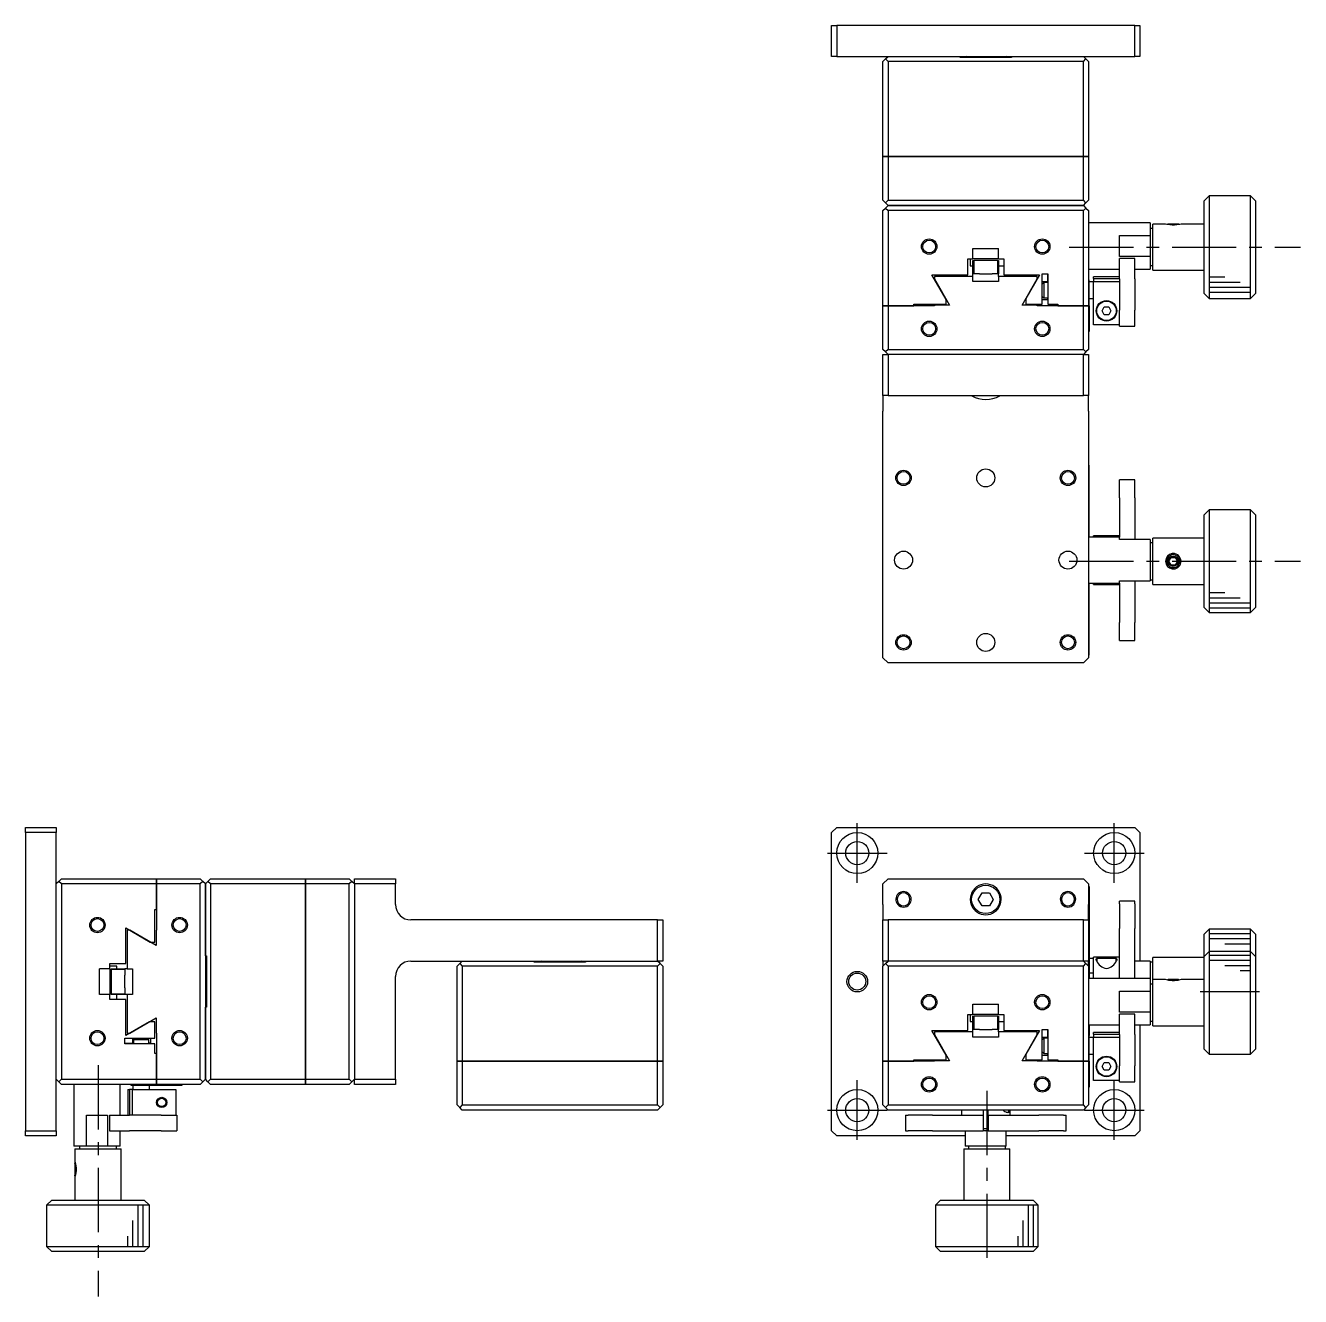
# Model space of a CAD drawing. Extents: x -207 to 392, y -13 to 423.
# Drawn here: x -137.6 to 110.5, y 175.6 to 422.8 of the extents above; entities that cross this region are included whole.
import ezdxf

# ---------------------------------------------------------------- set-up
doc = ezdxf.new("R2010")
doc.units = 0
doc.header["$LTSCALE"] = 10
doc.linetypes.add('CENTER', pattern=[2, 1.25, -0.25, 0.25, -0.25])
doc.layers.get('0').update_dxf_attribs({"linetype": 'CONTINUOUS'})
doc.layers.add('CENTER', color=1, linetype='CENTER')

msp = doc.modelspace()

# ---------------------------------------------------------------- linework, layer by layer
at = {"color": 7, "linetype": 'CONTINUOUS'}
for p, q in [((19.241054, 416.834756), (19.241054, 422.834756)), ((19.241054, 422.834756), (20.241054, 422.834756)), ((20.241054, 422.834756), (20.241054, 416.834756)), ((78.241054, 422.834756), (20.241054, 422.834756)), ((78.241054, 416.834756), (78.241054, 422.834756)), ((78.241054, 422.834756), (79.241054, 422.834756)), ((79.241054, 422.834756), (79.241054, 416.834756)), ((20.241054, 416.834756), (19.241054, 416.834756)), ((20.241054, 416.834756), (78.241054, 416.834756)), ((29.741054, 416.334756), (30.241054, 416.834756)), ((44.241054, 416.634756), (44.241054, 416.834756)), ((54.241054, 416.834756), (54.241054, 416.634756)), ((68.741054, 416.334756), (68.241054, 416.834756)), ((79.241054, 416.834756), (78.241054, 416.834756)), ((29.241054, 415.834756), (29.741054, 416.334756)), ((29.241054, 397.334756), (29.241054, 415.834756)), ((29.741054, 416.334756), (30.241054, 415.834756)), ((30.241054, 415.834756), (30.241054, 397.334756)), ((68.241054, 415.834756), (30.241054, 415.834756)), ((54.241054, 416.634756), (44.241054, 416.634756)), ((68.241054, 415.834756), (68.741054, 416.334756)), ((68.241054, 397.334756), (68.241054, 415.834756)), ((68.741054, 416.334756), (69.241054, 415.834756)), ((69.241054, 415.834756), (69.241054, 397.334756)), ((29.241054, 388.834756), (29.241054, 397.334756)), ((29.241054, 397.334756), (30.241054, 397.334756)), ((30.241054, 397.334756), (29.241054, 397.334756)), ((30.241054, 397.334756), (30.241054, 388.834756)), ((68.241054, 397.334756), (30.241054, 397.334756)), ((30.241054, 397.334756), (68.241054, 397.334756)), ((68.241054, 388.834756), (68.241054, 397.334756)), ((68.241054, 397.334756), (69.241054, 397.334756)), ((69.241054, 397.334756), (68.241054, 397.334756)), ((69.241054, 397.334756), (69.241054, 388.834756)), ((92.741054, 389.722624), (91.741054, 388.722624)), ((92.741054, 389.722624), (92.741054, 369.722624)), ((100.741054, 389.722624), (92.741054, 389.722624)), ((100.741054, 369.722624), (100.741054, 389.722624)), ((101.741054, 388.722624), (100.741054, 389.722624)), ((29.741054, 388.334756), (29.241054, 388.834756)), ((29.241054, 386.834756), (29.741054, 387.334756)), ((30.241054, 388.834756), (29.741054, 388.334756)), ((30.241054, 387.834756), (29.741054, 388.334756)), ((29.741054, 387.334756), (30.241054, 387.834756)), ((29.741054, 387.334756), (30.241054, 386.834756)), ((30.241054, 388.834756), (68.241054, 388.834756)), ((30.241054, 387.834756), (68.241054, 387.834756)), ((68.241054, 387.834756), (30.241054, 387.834756)), ((68.741054, 388.334756), (68.241054, 388.834756)), ((68.241054, 387.834756), (68.741054, 388.334756)), ((68.241054, 387.834756), (68.741054, 387.334756)), ((68.241054, 386.834756), (68.741054, 387.334756)), ((69.241054, 388.834756), (68.741054, 388.334756)), ((68.741054, 387.334756), (69.241054, 386.834756)), ((91.741054, 370.722624), (91.741054, 388.722624)), ((101.741054, 388.722624), (101.741054, 370.722624)), ((101.741054, 388.722624), (101.741054, 370.722624)), ((29.241054, 368.334756), (29.241054, 386.834756)), ((30.241054, 386.834756), (30.241054, 368.334756)), ((68.241054, 386.834756), (30.241054, 386.834756)), ((68.241054, 368.334756), (68.241054, 386.834756)), ((69.241054, 386.834756), (69.241054, 368.334756)), ((81.241054, 384.434756), (69.241054, 384.434756)), ((81.241054, 384.434756), (81.241054, 381.996309)), ((81.741054, 383.322624), (81.241054, 383.322624)), ((81.741054, 379.722624), (81.741054, 384.222624)), ((84.241161, 384.222624), (81.741054, 384.222624)), ((84.491054, 384.222624), (85.06806, 384.097601)), ((84.741054, 384.222624), (84.65538, 384.179787)), ((86.741054, 384.222624), (84.741054, 384.222624)), ((85.992546, 383.972624), (85.492375, 383.972624)), ((86.413993, 384.097592), (86.991054, 384.222624)), ((86.826735, 384.179784), (86.741054, 384.222624)), ((86.991054, 384.222624), (86.978131, 384.219051)), ((91.741054, 384.222624), (87.241049, 384.222624)), ((75.241054, 381.996309), (81.241054, 381.996309)), ((75.241054, 377.873203), (75.241054, 381.996309)), ((81.241054, 381.996309), (81.241054, 377.873203)), ((81.741054, 375.222624), (81.741054, 379.722624)), ((45.741054, 377.434756), (46.741054, 377.434756)), ((45.741054, 374.334756), (45.741054, 377.434756)), ((46.241054, 377.434756), (46.241054, 376.072624)), ((46.741054, 379.434756), (51.741054, 379.434756)), ((46.741054, 377.434756), (46.741054, 379.434756)), ((51.741054, 377.434756), (46.741054, 377.434756)), ((46.741054, 377.134756), (46.891054, 377.134756)), ((46.741054, 374.534756), (46.741054, 377.134756)), ((49.219771, 377.134756), (46.891054, 377.134756)), ((46.891054, 377.134756), (46.891054, 374.534756)), ((51.591054, 377.134756), (49.219771, 377.134756)), ((51.591054, 377.134756), (51.741054, 377.134756)), ((51.591054, 374.534756), (51.591054, 377.134756)), ((51.741054, 377.434756), (51.741054, 379.434756)), ((51.741054, 377.434756), (52.741054, 377.434756)), ((51.741054, 377.134756), (51.741054, 374.534756)), ((52.741054, 377.434756), (52.741054, 374.334756)), ((81.241054, 377.873203), (75.241054, 377.873203)), ((75.241054, 376.665156), (75.241054, 377.498756)), ((78.241054, 377.498756), (75.241054, 377.498756)), ((78.241054, 376.665156), (78.241054, 377.498756)), ((81.241054, 377.873203), (81.241054, 375.434756)), ((46.241054, 376.072624), (46.741054, 376.072624)), ((51.741054, 376.072624), (52.741054, 376.072624)), ((69.241054, 375.434756), (75.241054, 375.434756)), ((75.241054, 374.767388), (75.241054, 376.665156)), ((75.241054, 373.565103), (75.241054, 374.767388)), ((78.241054, 374.767388), (78.241054, 376.665156)), ((78.241054, 375.434756), (81.241054, 375.434756)), ((78.241054, 373.565103), (78.241054, 374.767388)), ((81.241054, 376.122624), (81.741054, 376.122624)), ((81.741054, 375.222624), (91.741054, 375.222624)), ((38.776953, 374.334756), (45.741054, 374.334756)), ((41.541054, 369.547192), (38.776953, 374.334756)), ((39.241054, 374.034756), (39.241054, 373.531128)), ((46.741054, 374.034756), (39.241054, 374.034756)), ((39.241054, 373.531128), (42.183446, 368.434756)), ((48.007158, 374.534756), (46.741054, 374.534756)), ((46.741054, 374.034756), (46.741054, 374.534756)), ((46.741054, 373.034756), (46.741054, 374.034756)), ((51.741054, 373.034756), (46.741054, 373.034756)), ((48.007158, 374.534756), (49.219771, 374.534756)), ((49.219771, 374.534756), (50.474951, 374.534756)), ((51.741054, 374.534756), (50.474951, 374.534756)), ((51.741054, 374.034756), (51.741054, 374.534756)), ((51.741054, 374.034756), (51.741054, 373.034756)), ((59.241054, 374.034756), (51.741054, 374.034756)), ((52.741054, 374.334756), (59.705156, 374.334756)), ((56.298662, 368.434756), (59.241054, 373.531128)), ((59.705156, 374.334756), (57.041054, 369.720397)), ((59.241054, 373.531128), (59.241054, 374.034756)), ((60.241054, 374.534756), (61.341054, 374.534756)), ((60.241054, 368.634756), (60.241054, 374.534756)), ((60.241054, 373.034756), (61.241054, 373.034756)), ((60.291054, 372.584756), (60.241054, 372.534756)), ((60.541054, 372.834756), (60.291054, 372.584756)), ((60.541054, 372.834756), (60.541054, 369.834756)), ((61.341035, 372.834756), (60.541054, 372.834756)), ((61.241054, 374.534756), (61.241054, 373.034756)), ((61.241054, 372.834756), (61.241054, 373.034756)), ((61.341054, 374.534756), (61.341054, 373.334751)), ((61.341054, 373.334751), (61.341054, 372.834756)), ((61.341054, 372.834756), (61.341054, 369.834756)), ((69.241054, 373.334756), (69.391054, 373.334756)), ((69.391054, 368.334756), (69.391054, 373.334756)), ((70.241054, 372.955756), (69.391054, 372.955756)), ((70.241054, 373.600996), (70.241054, 373.934756)), ((75.241054, 373.934756), (70.241054, 373.934756)), ((70.241054, 373.600996), (70.241054, 373.057656)), ((70.241054, 373.600996), (75.241054, 373.600996)), ((70.241054, 373.057656), (75.241054, 373.057656)), ((70.241054, 364.611145), (70.241054, 373.057656)), ((75.241054, 373.565103), (75.241054, 367.446324)), ((78.241054, 373.565103), (78.241054, 367.446324)), ((57.041054, 369.720397), (57.041054, 368.634756)), ((60.241054, 370.134756), (60.291054, 370.084756)), ((60.291054, 370.084756), (60.541054, 369.834756)), ((60.541054, 369.834756), (61.341035, 369.834756)), ((61.241054, 369.834756), (61.241054, 369.534756)), ((61.341054, 369.834756), (61.341054, 369.334761)), ((69.391054, 369.713756), (70.241054, 369.713756)), ((91.741054, 370.722624), (92.741054, 369.722624)), ((92.741054, 369.722624), (100.741054, 369.722624)), ((100.741054, 369.722624), (101.741054, 370.722624)), ((29.241054, 359.834756), (29.241054, 368.334756)), ((29.241054, 368.334756), (30.241054, 368.334756)), ((30.241054, 368.334756), (29.241054, 368.334756)), ((30.241054, 368.334756), (30.241054, 359.834756)), ((35.241054, 368.334756), (30.241054, 368.334756)), ((30.241054, 368.334756), (35.241054, 368.334756)), ((35.241054, 368.634756), (41.541054, 368.634756)), ((35.241054, 368.334756), (35.241054, 368.634756)), ((39.241054, 368.334756), (35.241054, 368.334756)), ((39.241054, 368.434756), (39.241054, 368.334756)), ((42.183446, 368.434756), (39.241054, 368.434756)), ((41.541054, 368.634756), (41.541054, 369.547192)), ((59.241054, 368.434756), (56.298662, 368.434756)), ((57.041054, 368.634756), (60.241054, 368.634756)), ((59.241054, 368.334756), (59.241054, 368.434756)), ((63.241054, 368.334756), (59.241054, 368.334756)), ((60.241054, 369.534756), (61.241054, 369.534756)), ((61.341054, 369.334761), (61.341054, 368.634756)), ((61.341054, 368.634756), (63.241054, 368.634756)), ((63.241054, 368.634756), (63.241054, 368.334756)), ((68.241054, 368.334756), (63.241054, 368.334756)), ((63.241054, 368.334756), (68.241054, 368.334756)), ((68.241054, 359.834756), (68.241054, 368.334756)), ((68.241054, 368.334756), (69.241054, 368.334756)), ((69.241054, 368.334756), (68.241054, 368.334756)), ((69.241054, 368.334756), (69.391054, 368.334756)), ((69.391054, 368.334756), (69.241054, 368.334756)), ((69.241054, 368.334756), (69.241054, 359.834756)), ((69.391054, 368.334756), (69.391054, 363.334756)), ((71.875029, 367.334756), (72.308042, 368.084756)), ((72.308042, 366.584756), (71.875029, 367.334756)), ((72.308042, 368.084756), (73.174067, 368.084756)), ((73.174067, 368.084756), (73.60708, 367.334756)), ((73.60708, 367.334756), (73.174067, 366.584756)), ((75.241054, 366.741555), (75.241054, 367.446324)), ((78.241054, 366.741555), (78.241054, 367.446324)), ((73.174067, 366.584756), (72.308042, 366.584756)), ((75.241054, 364.505127), (75.241054, 366.741555)), ((78.241054, 364.505127), (78.241054, 366.741555)), ((69.241054, 363.334756), (69.391054, 363.334756)), ((75.241054, 364.611145), (70.241054, 364.611145)), ((75.241054, 364.359819), (75.241054, 364.505127)), ((75.241054, 364.359819), (78.241054, 364.359819)), ((78.241054, 364.359819), (78.241054, 364.505127)), ((29.741054, 359.334756), (29.241054, 359.834756)), ((30.241054, 359.834756), (29.741054, 359.334756)), ((30.241054, 359.834756), (68.241054, 359.834756)), ((68.741054, 359.334756), (68.241054, 359.834756)), ((69.241054, 359.834756), (68.741054, 359.334756)), ((29.241054, 350.834756), (29.241054, 358.834756)), ((29.241054, 358.834756), (30.241054, 358.834756)), ((30.241054, 358.834756), (29.741054, 359.334756)), ((30.241054, 358.834756), (30.241054, 350.834756)), ((68.241054, 358.834756), (30.241054, 358.834756)), ((68.741054, 359.334756), (68.241054, 358.834756)), ((68.241054, 350.834756), (68.241054, 358.834756)), ((68.241054, 358.834756), (69.241054, 358.834756)), ((69.241054, 358.834756), (69.241054, 350.834756)), ((29.241054, 350.834756), (29.241054, 347.834756)), ((30.241054, 350.834756), (29.241054, 350.834756)), ((30.241054, 350.834756), (68.241054, 350.834756)), ((46.412627, 350.834756), (46.540457, 350.819064)), ((51.959899, 350.822759), (52.069481, 350.834756)), ((69.241054, 350.834756), (68.241054, 350.834756)), ((69.241054, 347.834756), (69.241054, 350.834756)), ((29.241054, 299.834756), (29.241054, 347.834756)), ((69.241054, 347.834756), (69.241054, 299.834756)), ((69.241054, 337.334756), (69.391054, 337.334756)), ((69.391054, 323.334756), (69.391054, 337.334756)), ((75.241054, 334.41476), (75.241054, 334.470517)), ((78.241054, 334.470517), (75.241054, 334.470517)), ((75.241054, 333.617017), (75.241054, 334.41476)), ((75.241054, 330.947254), (75.241054, 333.617017)), ((78.241054, 334.41476), (78.241054, 334.470517)), ((78.241054, 333.617017), (78.241054, 334.41476)), ((78.241054, 330.947254), (78.241054, 333.617017)), ((75.241054, 330.947254), (75.241054, 323.334756)), ((78.241054, 330.947254), (78.241054, 322.834756)), ((92.741054, 328.622624), (91.741054, 327.622624)), ((91.741054, 309.622624), (91.741054, 327.622624)), ((92.741054, 328.622624), (92.741054, 308.622624)), ((100.741054, 328.622624), (92.741054, 328.622624)), ((100.741054, 318.622624), (100.741054, 328.622624)), ((101.741054, 327.622624), (100.741054, 328.622624)), ((101.741054, 327.622624), (101.741054, 318.622624)), ((75.241054, 323.334756), (69.241054, 323.334756)), ((70.241054, 323.334756), (70.241054, 323.584756)), ((75.241054, 323.584756), (70.241054, 323.584756)), ((75.241054, 322.834756), (75.241054, 323.334756)), ((81.241054, 322.834756), (75.241054, 322.834756)), ((81.241054, 322.834756), (81.241054, 314.834756)), ((81.741054, 314.122624), (81.741054, 323.122624)), ((91.741054, 323.122624), (81.741054, 323.122624)), ((81.741054, 322.222624), (81.241054, 322.222624)), ((84.492669, 318.686146), (84.491054, 318.622624)), ((84.491054, 318.622624), (84.49349, 318.544633)), ((84.875064, 318.630467), (85.314852, 319.376515)), ((85.301267, 317.876576), (84.875064, 318.630467)), ((86.167257, 317.868733), (85.301267, 317.876576)), ((85.314852, 319.376515), (86.180842, 319.368672)), ((86.607044, 318.614781), (86.167257, 317.868733)), ((86.167257, 317.868733), (86.607044, 318.614781)), ((86.180842, 319.368672), (86.607044, 318.614781)), ((86.607044, 318.614781), (86.180842, 319.368672)), ((86.984307, 318.752324), (86.968825, 318.857311)), ((86.991015, 318.612752), (86.984307, 318.752324)), ((100.741054, 308.622624), (100.741054, 318.622624)), ((101.741054, 318.622624), (101.741054, 309.622624)), ((69.241054, 314.334756), (75.241054, 314.334756)), ((69.391054, 300.334756), (69.391054, 314.334756)), ((70.241054, 314.084756), (70.241054, 314.334756)), ((70.241054, 314.084756), (72.738444, 314.084756)), ((72.738444, 314.084756), (75.241054, 314.084756)), ((75.241054, 314.334756), (75.241054, 314.834756)), ((75.241054, 314.834756), (81.241054, 314.834756)), ((75.241054, 314.334756), (75.241054, 306.722258)), ((78.241054, 314.834756), (78.241054, 306.722258)), ((81.241054, 315.022624), (81.741054, 315.022624)), ((81.741054, 314.122624), (91.741054, 314.122624)), ((91.741054, 309.622624), (92.741054, 308.622624)), ((92.741054, 308.622624), (100.741054, 308.622624)), ((100.741054, 308.622624), (101.741054, 309.622624)), ((75.241054, 304.052495), (75.241054, 306.722258)), ((78.241054, 304.052495), (78.241054, 306.722258)), ((75.241054, 303.254753), (75.241054, 304.052495)), ((75.241054, 303.198995), (75.241054, 303.254753)), ((75.241054, 303.198995), (78.241054, 303.198995)), ((78.241054, 303.254753), (78.241054, 304.052495)), ((78.241054, 303.198995), (78.241054, 303.254753)), ((69.241054, 300.334756), (69.391054, 300.334756)), ((29.241054, 299.834756), (30.241054, 298.834756)), ((68.241054, 298.834756), (30.241054, 298.834756)), ((68.241054, 298.834756), (69.241054, 299.834756)), ((-137.618686, 266.847514), (-131.618686, 266.847514)), ((-137.618686, 265.847514), (-137.618686, 266.847514)), ((-131.618686, 265.847514), (-137.618686, 265.847514)), ((-137.618686, 265.847514), (-137.618686, 207.847514)), ((-131.618686, 266.847514), (-131.618686, 265.847514)), ((-131.618686, 207.847514), (-131.618686, 265.847514)), ((20.241054, 266.847514), (19.241054, 265.847514)), ((19.241054, 207.847514), (19.241054, 265.847514)), ((20.241054, 266.847514), (78.241054, 266.847514)), ((79.241054, 265.847514), (78.241054, 266.847514)), ((79.241054, 265.847514), (79.241054, 240.847514)), ((-131.118686, 256.347514), (-131.618686, 255.847514)), ((-131.118686, 256.347514), (-130.618686, 256.847514)), ((-130.618686, 255.847514), (-131.118686, 256.347514)), ((-130.618686, 256.847514), (-112.118686, 256.847514)), ((-130.618686, 255.847514), (-130.618686, 217.847514)), ((-112.118686, 255.847514), (-130.618686, 255.847514)), ((-112.118686, 256.847514), (-103.618686, 256.847514)), ((-112.118686, 255.847514), (-112.118686, 256.847514)), ((-112.118686, 256.847514), (-112.118686, 255.847514)), ((-112.118686, 255.847514), (-112.118686, 250.847514)), ((-103.618686, 255.847514), (-112.118686, 255.847514)), ((-112.118686, 250.847514), (-112.118686, 255.847514)), ((-103.618686, 256.847514), (-103.118686, 256.347514)), ((-103.118686, 256.347514), (-103.618686, 255.847514)), ((-103.618686, 217.847514), (-103.618686, 255.847514)), ((-102.618686, 255.847514), (-103.118686, 256.347514)), ((-102.118686, 256.347514), (-102.618686, 255.847514)), ((-102.618686, 241.847514), (-102.618686, 255.847514)), ((-102.618686, 255.847514), (-102.618686, 241.847514)), ((-102.118686, 256.347514), (-101.618686, 256.847514)), ((-101.618686, 255.847514), (-102.118686, 256.347514)), ((-101.618686, 256.847514), (-83.118686, 256.847514)), ((-101.618686, 255.847514), (-101.618686, 217.847514)), ((-83.118686, 255.847514), (-101.618686, 255.847514)), ((-83.118686, 256.847514), (-74.618686, 256.847514)), ((-83.118686, 255.847514), (-83.118686, 256.847514)), ((-83.118686, 256.847514), (-83.118686, 255.847514)), ((-74.618686, 255.847514), (-83.118686, 255.847514)), ((-83.118686, 255.847514), (-83.118686, 217.847514)), ((-83.118686, 217.847514), (-83.118686, 255.847514)), ((-74.618686, 256.847514), (-74.118686, 256.347514)), ((-74.118686, 256.347514), (-74.618686, 255.847514)), ((-74.618686, 217.847514), (-74.618686, 255.847514)), ((-73.618686, 255.847514), (-74.118686, 256.347514)), ((-73.618686, 256.847514), (-65.618686, 256.847514)), ((-73.618686, 255.847514), (-73.618686, 256.847514)), ((-65.618686, 255.847514), (-73.618686, 255.847514)), ((-73.618686, 255.847514), (-73.618686, 217.847514)), ((-65.618686, 256.847514), (-65.618686, 255.847514)), ((-65.618686, 251.847514), (-65.618686, 255.847514)), ((30.241054, 256.847514), (29.241054, 255.847514)), ((29.241054, 251.847514), (29.241054, 255.847514)), ((30.241054, 256.847514), (68.241054, 256.847514)), ((69.241054, 255.847514), (68.241054, 256.847514)), ((69.241054, 255.847514), (69.241054, 251.847514)), ((47.797679, 252.847514), (48.519366, 254.097514)), ((48.519366, 254.097514), (49.962742, 254.097514)), ((49.962742, 254.097514), (50.68443, 252.847514)), ((69.241054, 255.347514), (69.391054, 255.347514)), ((69.391054, 255.347514), (69.391054, 237.447514)), ((-112.418686, 250.847514), (-112.118686, 250.847514)), ((-112.418686, 244.547514), (-112.418686, 250.847514)), ((-112.118686, 250.847514), (-112.118686, 246.847514)), ((29.241054, 251.847514), (29.241054, 248.847514)), ((48.519367, 251.597514), (47.797679, 252.847514)), ((49.962742, 251.597514), (48.519367, 251.597514)), ((50.68443, 252.847514), (49.962742, 251.597514)), ((69.241054, 248.847514), (69.241054, 251.847514)), ((75.241054, 251.970933), (75.241054, 252.483275)), ((78.241054, 252.483275), (75.241054, 252.483275)), ((75.241054, 251.970933), (75.241054, 247.19455)), ((78.241054, 251.970933), (78.241054, 252.483275)), ((78.241054, 251.970933), (78.241054, 247.19455)), ((-14.618686, 248.847514), (-62.618686, 248.847514)), ((-14.618686, 240.847514), (-14.618686, 248.847514)), ((-14.618686, 248.847514), (-13.618686, 248.847514)), ((-13.618686, 248.847514), (-13.618686, 240.847514)), ((29.241054, 240.847514), (29.241054, 248.847514)), ((29.241054, 248.847514), (30.241054, 248.847514)), ((30.241054, 248.847514), (30.241054, 240.847514)), ((68.241054, 248.847514), (30.241054, 248.847514)), ((68.241054, 240.847514), (68.241054, 248.847514)), ((68.241054, 248.847514), (69.241054, 248.847514)), ((69.241054, 248.847514), (69.241054, 246.347519)), ((-118.118686, 247.311616), (-113.331121, 244.547514)), ((-118.118686, 240.347514), (-118.118686, 247.311616)), ((-117.818686, 246.847514), (-117.818686, 239.347514)), ((-117.315058, 246.847514), (-117.818686, 246.847514)), ((-112.218686, 243.905122), (-117.315058, 246.847514)), ((-112.218686, 246.847514), (-112.218686, 243.905122)), ((-112.118686, 246.847514), (-112.218686, 246.847514)), ((69.241054, 246.347519), (69.241054, 240.847514)), ((75.241054, 246.488073), (75.241054, 247.19455)), ((75.241054, 238.14161), (75.241054, 246.488073)), ((78.241054, 246.488073), (78.241054, 247.19455)), ((78.241054, 238.14161), (78.241054, 246.488073)), ((92.741054, 247.059646), (91.741054, 246.059646)), ((91.741054, 241.735382), (91.741054, 246.059646)), ((92.741054, 247.059646), (92.741054, 242.735382)), ((100.741054, 247.059646), (92.741054, 247.059646)), ((100.741054, 242.735382), (100.741054, 247.059646)), ((101.741054, 246.059646), (100.741054, 247.059646)), ((101.741054, 246.059646), (101.741054, 241.735382)), ((-113.331121, 244.547514), (-112.418686, 244.547514)), ((-102.618686, 241.847514), (-102.418686, 241.847514)), ((-102.618686, 241.847514), (-102.618686, 231.847514)), ((-102.418686, 241.847514), (-102.418686, 231.847514)), ((-62.618686, 240.847514), (-51.118686, 240.847514)), ((-53.118686, 240.347514), (-52.618686, 240.847514)), ((-51.118686, 240.847514), (-48.118686, 240.847514)), ((-48.118686, 240.847514), (-19.118686, 240.847514)), ((-38.618686, 240.647514), (-38.618686, 240.847514)), ((-28.618686, 240.847514), (-28.618686, 240.647514)), ((-19.118686, 240.847514), (-16.118686, 240.847514)), ((-16.118686, 240.847514), (-14.618686, 240.847514)), ((-14.118686, 240.347514), (-14.618686, 240.847514)), ((-13.618686, 240.847514), (-14.618686, 240.847514)), ((30.241054, 240.847514), (29.241054, 240.847514)), ((29.241054, 240.847514), (29.241054, 239.847514)), ((29.741054, 240.347514), (30.241054, 240.847514)), ((31.741054, 240.847514), (30.241054, 240.847514)), ((34.741054, 240.847514), (31.741054, 240.847514)), ((63.741054, 240.847514), (34.741054, 240.847514)), ((66.741054, 240.847514), (63.741054, 240.847514)), ((68.241054, 240.847514), (66.741054, 240.847514)), ((68.241054, 240.847514), (68.741054, 240.347514)), ((69.241054, 240.847514), (68.241054, 240.847514)), ((69.241054, 239.847514), (69.241054, 240.847514)), ((70.241054, 241.347514), (69.391054, 241.347514)), ((70.241054, 237.447514), (70.241054, 241.597514)), ((72.738075, 241.597514), (70.241054, 241.597514)), ((70.741054, 241.155905), (70.806973, 241.357519)), ((70.752099, 241.052139), (70.741054, 241.155905)), ((70.780423, 240.949597), (70.752099, 241.052139)), ((70.806973, 241.357519), (70.887204, 241.430223)), ((74.641054, 241.347514), (70.841054, 241.347514)), ((70.841054, 241.347514), (70.841054, 240.807308)), ((70.887204, 241.430223), (71.001026, 241.488033)), ((75.241054, 241.597514), (72.738075, 241.597514)), ((74.39717, 241.515529), (74.518346, 241.472441)), ((74.518346, 241.472441), (74.614758, 241.415981)), ((74.614758, 241.415981), (74.672826, 241.360383)), ((74.641054, 240.806632), (74.641054, 241.347514)), ((74.672826, 241.360383), (74.741054, 241.155936)), ((74.722377, 241.018529), (74.689633, 240.916551)), ((74.741054, 241.155936), (74.722377, 241.018529)), ((81.241054, 240.847514), (78.241054, 240.847514)), ((81.241054, 240.847514), (81.241054, 237.447514)), ((81.741054, 237.235382), (81.741054, 241.559646)), ((91.741054, 241.559646), (81.741054, 241.559646)), ((92.741054, 242.735382), (91.741054, 241.735382)), ((91.741054, 223.735382), (91.741054, 241.735382)), ((91.741054, 237.235382), (91.741054, 241.735382)), ((92.741054, 242.735382), (92.741054, 222.735382)), ((92.741054, 242.735382), (92.741054, 237.059646)), ((100.741054, 242.735382), (92.741054, 242.735382)), ((100.741054, 222.735382), (100.741054, 242.735382)), ((100.741054, 227.059646), (100.741054, 242.735382)), ((101.741054, 241.735382), (100.741054, 242.735382)), ((101.741054, 241.735382), (101.741054, 223.735382)), ((101.741054, 241.735382), (101.741054, 223.735382)), ((-123.218686, 234.347514), (-123.218686, 239.347514)), ((-121.218686, 239.347514), (-123.218686, 239.347514)), ((-121.218686, 240.347514), (-118.118686, 240.347514)), ((-121.218686, 239.347514), (-121.218686, 240.347514)), ((-119.856554, 239.847514), (-121.218686, 239.847514)), ((-119.856554, 239.847514), (-121.218686, 239.847514)), ((-121.218686, 239.347514), (-121.218686, 234.347514)), ((-120.918686, 239.197514), (-120.918686, 239.347514)), ((-120.918686, 239.347514), (-118.318686, 239.347514)), ((-120.918686, 239.197514), (-120.918686, 234.497514)), ((-118.318686, 239.197514), (-120.918686, 239.197514)), ((-119.856554, 239.347514), (-119.856554, 239.847514)), ((-118.318686, 239.347514), (-118.318686, 238.081411)), ((-117.818686, 239.347514), (-118.318686, 239.347514)), ((-117.818686, 239.347514), (-116.818686, 239.347514)), ((-116.818686, 239.347514), (-116.818686, 234.347514)), ((-53.618686, 239.847514), (-53.118686, 240.347514)), ((-53.618686, 221.347514), (-53.618686, 239.847514)), ((-53.118686, 240.347514), (-52.618686, 239.847514)), ((-52.618686, 239.847514), (-52.618686, 221.347514)), ((-14.618686, 239.847514), (-52.618686, 239.847514)), ((-28.618686, 240.647514), (-38.618686, 240.647514)), ((-14.618686, 239.847514), (-14.118686, 240.347514)), ((-14.618686, 221.347514), (-14.618686, 239.847514)), ((-14.118686, 240.347514), (-13.618686, 239.847514)), ((-13.618686, 239.847514), (-13.618686, 221.347514)), ((29.241054, 239.847514), (29.741054, 240.347514)), ((29.241054, 221.347514), (29.241054, 239.847514)), ((29.741054, 240.347514), (30.241054, 239.847514)), ((30.241054, 239.847514), (30.241054, 221.347514)), ((68.241054, 239.847514), (30.241054, 239.847514)), ((68.241054, 239.847514), (68.741054, 240.347514)), ((68.241054, 221.347514), (68.241054, 239.847514)), ((68.741054, 240.347514), (69.241054, 239.847514)), ((69.241054, 239.847514), (69.241054, 227.347509)), ((70.241054, 238.468514), (69.391054, 238.468514)), ((81.741054, 240.659646), (81.241054, 240.659646)), ((-118.318686, 235.613618), (-118.318686, 238.081411)), ((-65.618686, 217.847514), (-65.618686, 237.847514)), ((81.241054, 237.447514), (69.241054, 237.447514)), ((75.241054, 237.447514), (75.241054, 238.14161)), ((78.241054, 237.447514), (78.241054, 238.14161)), ((81.241054, 237.447514), (81.241054, 235.009067)), ((81.741054, 236.335382), (81.241054, 236.335382)), ((81.741054, 232.735382), (81.741054, 237.235382)), ((81.741054, 236.335382), (81.741054, 237.235382)), ((84.241059, 237.235382), (81.741054, 237.235382)), ((84.491054, 237.235382), (84.826054, 237.154062)), ((84.741054, 237.235382), (84.65538, 237.192545)), ((86.741054, 237.235382), (84.741054, 237.235382)), ((84.826054, 237.154062), (85.068062, 237.110359)), ((85.722226, 236.985382), (85.49339, 236.985382)), ((85.988807, 236.985382), (85.722226, 236.985382)), ((86.414017, 237.110354), (86.656056, 237.154062)), ((86.656056, 237.154062), (86.991054, 237.235382)), ((86.826735, 237.192542), (86.741054, 237.235382)), ((86.991054, 237.235382), (86.989902, 237.235062)), ((87.240504, 237.235382), (87.240278, 237.235382)), ((87.241049, 237.235382), (87.240504, 237.235382)), ((91.741054, 237.235382), (87.241049, 237.235382)), ((92.741054, 237.059646), (92.741054, 227.059646)), ((-121.218686, 234.347514), (-123.218686, 234.347514)), ((-121.218686, 233.347514), (-121.218686, 234.347514)), ((-118.118686, 233.347514), (-121.218686, 233.347514)), ((-120.918686, 234.347514), (-120.918686, 234.497514)), ((-120.918686, 234.497514), (-118.318686, 234.497514)), ((-118.318686, 234.347514), (-120.918686, 234.347514)), ((-119.856554, 233.347514), (-119.856554, 234.347514)), ((-118.318686, 235.613618), (-118.318686, 234.347514)), ((-117.818686, 234.347514), (-118.318686, 234.347514)), ((-118.118686, 226.383413), (-118.118686, 233.347514)), ((-117.818686, 234.347514), (-117.818686, 226.847514)), ((-116.818686, 234.347514), (-117.818686, 234.347514)), ((75.241054, 235.009067), (81.241054, 235.009067)), ((75.241054, 230.885962), (75.241054, 235.009067)), ((81.241054, 235.009067), (81.241054, 230.885962)), ((-102.618686, 217.847514), (-102.618686, 231.847514)), ((-102.418686, 231.847514), (-102.618686, 231.847514)), ((-102.618686, 231.847514), (-102.618686, 217.847514)), ((46.741054, 232.447514), (51.741054, 232.447514)), ((46.741054, 230.447514), (46.741054, 232.447514)), ((51.741054, 230.447514), (51.741054, 232.447514)), ((81.241054, 230.885962), (75.241054, 230.885962)), ((81.241054, 230.885962), (81.241054, 228.447514)), ((81.741054, 228.235382), (81.741054, 232.735382)), ((-113.504326, 229.047514), (-118.118686, 226.383413)), ((-117.315058, 226.847514), (-112.218686, 229.789906)), ((-112.418686, 229.047514), (-113.504326, 229.047514)), ((-112.418686, 225.847514), (-112.418686, 229.047514)), ((-112.218686, 229.789906), (-112.218686, 226.847514)), ((45.741054, 230.447514), (46.741054, 230.447514)), ((45.741054, 227.347514), (45.741054, 230.447514)), ((46.241054, 230.447514), (46.241054, 229.085382)), ((46.241054, 229.085382), (46.741054, 229.085382)), ((51.741054, 230.447514), (46.741054, 230.447514)), ((46.741054, 230.147514), (46.891054, 230.147514)), ((46.741054, 227.547514), (46.741054, 230.147514)), ((49.219771, 230.147514), (46.891054, 230.147514)), ((46.891054, 230.147514), (46.891054, 227.547514)), ((51.591054, 230.147514), (49.219771, 230.147514)), ((51.591054, 230.147514), (51.741054, 230.147514)), ((51.591054, 227.547514), (51.591054, 230.147514)), ((51.741054, 230.447514), (52.741054, 230.447514)), ((51.741054, 230.147514), (51.741054, 227.547514)), ((51.741054, 229.085382), (52.741054, 229.085382)), ((52.741054, 230.447514), (52.741054, 227.347514)), ((69.241054, 228.447514), (75.241054, 228.447514)), ((69.391054, 228.447514), (69.391054, 226.347514)), ((75.241054, 229.677914), (75.241054, 230.511514)), ((78.241054, 230.511514), (75.241054, 230.511514)), ((75.241054, 227.780146), (75.241054, 229.677914)), ((78.241054, 229.677914), (78.241054, 230.511514)), ((78.241054, 227.780146), (78.241054, 229.677914)), ((78.241054, 228.447514), (81.241054, 228.447514)), ((79.241054, 228.447514), (79.241054, 207.847514)), ((81.241054, 229.135382), (81.741054, 229.135382)), ((-118.318686, 225.847514), (-112.418686, 225.847514)), ((-118.318686, 224.747514), (-118.318686, 225.847514)), ((-117.818686, 226.847514), (-117.315058, 226.847514)), ((-116.818686, 225.847514), (-116.818686, 224.847514)), ((-116.368686, 225.797514), (-116.618686, 225.547514)), ((-116.318686, 225.847514), (-116.368686, 225.797514)), ((-113.868686, 225.797514), (-113.918686, 225.847514)), ((-113.618686, 225.547514), (-113.868686, 225.797514)), ((-113.318686, 225.847514), (-113.318686, 224.847514)), ((-112.218686, 226.847514), (-112.118686, 226.847514)), ((-112.118686, 226.847514), (-112.118686, 222.847514)), ((38.776953, 227.347514), (45.741054, 227.347514)), ((41.541054, 222.55995), (38.776953, 227.347514)), ((39.241054, 227.047514), (39.241054, 226.543887)), ((46.741054, 227.047514), (39.241054, 227.047514)), ((39.241054, 226.543887), (42.183446, 221.447514)), ((46.741054, 227.047514), (46.741054, 227.547514)), ((48.007158, 227.547514), (46.741054, 227.547514)), ((46.741054, 226.047514), (46.741054, 227.047514)), ((51.741054, 226.047514), (46.741054, 226.047514)), ((48.007158, 227.547514), (49.219771, 227.547514)), ((49.219771, 227.547514), (50.474951, 227.547514)), ((51.741054, 227.547514), (50.474951, 227.547514)), ((51.741054, 227.047514), (51.741054, 227.547514)), ((51.741054, 227.047514), (51.741054, 226.047514)), ((59.241054, 227.047514), (51.741054, 227.047514)), ((52.741054, 227.347514), (59.705156, 227.347514)), ((56.298662, 221.447514), (59.241054, 226.543887)), ((59.705156, 227.347514), (57.041054, 222.733155)), ((59.241054, 226.543887), (59.241054, 227.047514)), ((60.241054, 227.547514), (61.341054, 227.547514)), ((60.241054, 221.647514), (60.241054, 227.547514)), ((60.241054, 226.047514), (61.241054, 226.047514)), ((60.541054, 225.847514), (60.291054, 225.597514)), ((60.541054, 225.847514), (60.541054, 222.847514)), ((61.341035, 225.847514), (60.541054, 225.847514)), ((61.241054, 227.547514), (61.241054, 226.047514)), ((61.241054, 225.847514), (61.241054, 226.047514)), ((61.341054, 227.547514), (61.341054, 226.347509)), ((61.341054, 226.347509), (61.341054, 225.847514)), ((61.341054, 225.847514), (61.341054, 222.847514)), ((69.241054, 227.347509), (69.241054, 224.347519)), ((69.241054, 226.347514), (69.391054, 226.347514)), ((69.391054, 221.347514), (69.391054, 226.347514)), ((70.241054, 225.968514), (69.391054, 225.968514)), ((70.241054, 226.613754), (70.241054, 226.947514)), ((75.241054, 226.947514), (70.241054, 226.947514)), ((70.241054, 226.613754), (70.241054, 226.070415)), ((70.241054, 226.613754), (75.241054, 226.613754)), ((70.241054, 226.070415), (75.241054, 226.070415)), ((70.241054, 217.623903), (70.241054, 226.070415)), ((75.241054, 226.577861), (75.241054, 227.780146)), ((75.241054, 226.577861), (75.241054, 220.459082)), ((78.241054, 226.577861), (78.241054, 227.780146)), ((78.241054, 226.577861), (78.241054, 220.459082)), ((81.741054, 228.235382), (91.741054, 228.235382)), ((91.741054, 228.059646), (91.741054, 228.235382)), ((-118.318686, 224.847514), (-116.818686, 224.847514)), ((-117.118681, 224.747514), (-118.318686, 224.747514)), ((-116.618686, 224.747514), (-117.118681, 224.747514)), ((-116.818686, 224.847514), (-116.618686, 224.847514)), ((-113.618686, 225.547514), (-116.618686, 225.547514)), ((-116.618686, 225.547514), (-116.618686, 224.747534)), ((-113.618686, 224.747514), (-116.618686, 224.747514)), ((-113.618686, 224.747534), (-113.618686, 225.547514)), ((-113.318686, 224.847514), (-113.618686, 224.847514)), ((-113.118691, 224.747514), (-113.618686, 224.747514)), ((-112.418686, 224.747514), (-113.118691, 224.747514)), ((-112.418686, 222.847514), (-112.418686, 224.747514)), ((60.291054, 225.597514), (60.241054, 225.547514)), ((69.241054, 224.347519), (69.241054, 221.347514)), ((91.741054, 223.735382), (92.741054, 222.735382)), ((100.741054, 222.735382), (101.741054, 223.735382)), ((-112.118686, 222.847514), (-112.418686, 222.847514)), ((-112.118686, 222.847514), (-112.118686, 217.847514)), ((-112.118686, 217.847514), (-112.118686, 222.847514)), ((-53.618686, 212.847514), (-53.618686, 221.347514)), ((-53.618686, 221.347514), (-52.618686, 221.347514)), ((-52.618686, 221.347514), (-53.618686, 221.347514)), ((-52.618686, 221.347514), (-52.618686, 212.847514)), ((-14.618686, 221.347514), (-52.618686, 221.347514)), ((-52.618686, 221.347514), (-14.618686, 221.347514)), ((-14.618686, 212.847514), (-14.618686, 221.347514)), ((-14.618686, 221.347514), (-13.618686, 221.347514)), ((-13.618686, 221.347514), (-14.618686, 221.347514)), ((-13.618686, 221.347514), (-13.618686, 212.847514)), ((29.241054, 212.847514), (29.241054, 221.347514)), ((29.241054, 221.347514), (30.241054, 221.347514)), ((30.241054, 221.347514), (29.241054, 221.347514)), ((30.241054, 221.347514), (30.241054, 212.847514)), ((35.241054, 221.347514), (30.241054, 221.347514)), ((30.241054, 221.347514), (35.241054, 221.347514)), ((35.241054, 221.647514), (41.541054, 221.647514)), ((35.241054, 221.347514), (35.241054, 221.647514)), ((39.241054, 221.347514), (35.241054, 221.347514)), ((39.241054, 221.447514), (39.241054, 221.347514)), ((42.183446, 221.447514), (39.241054, 221.447514)), ((41.541054, 221.647514), (41.541054, 222.55995)), ((59.241054, 221.447514), (56.298662, 221.447514)), ((57.041054, 222.733155), (57.041054, 221.647514)), ((57.041054, 221.647514), (60.241054, 221.647514)), ((59.241054, 221.347514), (59.241054, 221.447514)), ((63.241054, 221.347514), (59.241054, 221.347514)), ((60.241054, 223.147514), (60.291054, 223.097514)), ((60.241054, 222.547514), (61.241054, 222.547514)), ((60.291054, 223.097514), (60.541054, 222.847514)), ((60.541054, 222.847514), (61.341035, 222.847514)), ((61.241054, 222.847514), (61.241054, 222.547514)), ((61.341054, 222.847514), (61.341054, 222.347519)), ((61.341054, 222.347519), (61.341054, 221.647514)), ((61.341054, 221.647514), (63.241054, 221.647514)), ((63.241054, 221.647514), (63.241054, 221.347514)), ((68.241054, 221.347514), (63.241054, 221.347514)), ((63.241054, 221.347514), (68.241054, 221.347514)), ((68.241054, 212.847514), (68.241054, 221.347514)), ((68.241054, 221.347514), (69.241054, 221.347514)), ((69.241054, 221.347514), (68.241054, 221.347514)), ((69.241054, 221.347514), (69.391054, 221.347514)), ((69.391054, 221.347514), (69.241054, 221.347514)), ((69.241054, 221.347514), (69.241054, 212.847514)), ((69.391054, 222.726514), (70.241054, 222.726514)), ((69.391054, 221.347514), (69.391054, 216.347514)), ((71.875029, 220.347514), (72.308042, 221.097514)), ((72.308042, 221.097514), (73.174067, 221.097514)), ((73.174067, 221.097514), (73.60708, 220.347514)), ((92.741054, 222.735382), (100.741054, 222.735382)), ((72.308042, 219.597514), (71.875029, 220.347514)), ((73.174067, 219.597514), (72.308042, 219.597514)), ((73.60708, 220.347514), (73.174067, 219.597514)), ((75.241054, 219.754313), (75.241054, 220.459082)), ((75.241054, 217.517885), (75.241054, 219.754313)), ((78.241054, 219.754313), (78.241054, 220.459082)), ((78.241054, 217.517885), (78.241054, 219.754313)), ((-131.618686, 217.847514), (-131.118686, 217.347514)), ((-131.118686, 217.347514), (-130.618686, 217.847514)), ((-130.618686, 216.847514), (-131.118686, 217.347514)), ((-130.618686, 217.847514), (-112.118686, 217.847514)), ((-112.118686, 216.847514), (-130.618686, 216.847514)), ((-128.218686, 216.847514), (-128.218686, 204.847514)), ((-119.218686, 210.847514), (-119.218686, 216.847514)), ((-117.118686, 216.847514), (-117.118686, 216.697514)), ((-117.118686, 216.697514), (-112.118686, 216.697514)), ((-116.739686, 216.697514), (-116.739686, 215.847514)), ((-113.497686, 215.847514), (-113.497686, 216.697514)), ((-112.118686, 217.847514), (-103.618686, 217.847514)), ((-112.118686, 216.847514), (-112.118686, 217.847514)), ((-112.118686, 217.847514), (-112.118686, 216.847514)), ((-103.618686, 216.847514), (-112.118686, 216.847514)), ((-112.118686, 216.847514), (-112.118686, 216.697514)), ((-112.118686, 216.847514), (-112.118686, 216.697514)), ((-112.118686, 216.697514), (-107.118686, 216.697514)), ((-107.118686, 216.697514), (-107.118686, 216.847514)), ((-103.618686, 217.847514), (-103.118686, 217.347514)), ((-103.118686, 217.347514), (-103.618686, 216.847514)), ((-103.118686, 217.347514), (-102.618686, 217.847514)), ((-102.118686, 217.347514), (-102.618686, 217.847514)), ((-102.118686, 217.347514), (-101.618686, 217.847514)), ((-101.618686, 216.847514), (-102.118686, 217.347514)), ((-101.618686, 217.847514), (-83.118686, 217.847514)), ((-83.118686, 216.847514), (-101.618686, 216.847514)), ((-83.118686, 217.847514), (-74.618686, 217.847514)), ((-83.118686, 216.847514), (-83.118686, 217.847514)), ((-83.118686, 217.847514), (-83.118686, 216.847514)), ((-74.618686, 216.847514), (-83.118686, 216.847514)), ((-74.618686, 217.847514), (-74.118686, 217.347514)), ((-74.118686, 217.347514), (-74.618686, 216.847514)), ((-73.618686, 217.847514), (-74.118686, 217.347514)), ((-73.618686, 217.847514), (-65.618686, 217.847514)), ((-73.618686, 216.847514), (-73.618686, 217.847514)), ((-65.618686, 216.847514), (-73.618686, 216.847514)), ((-65.618686, 217.847514), (-65.618686, 216.847514)), ((69.241054, 216.347514), (69.391054, 216.347514)), ((75.241054, 217.623903), (70.241054, 217.623903)), ((75.241054, 217.372577), (75.241054, 217.517885)), ((75.241054, 217.372577), (78.241054, 217.372577)), ((78.241054, 217.372577), (78.241054, 217.517885)), ((-117.718686, 215.847514), (-117.384925, 215.847514)), ((-117.718686, 215.847514), (-117.718686, 210.847514)), ((-117.384925, 215.847514), (-117.384925, 210.847514)), ((-116.841586, 215.847514), (-117.384925, 215.847514)), ((-116.841586, 215.847514), (-116.841586, 210.847514)), ((-116.841586, 215.847514), (-108.395075, 215.847514)), ((-108.395075, 215.847514), (-108.395075, 210.847514)), ((-53.118686, 212.347514), (-53.618686, 212.847514)), ((-52.618686, 212.847514), (-53.118686, 212.347514)), ((-52.618686, 211.847514), (-53.118686, 212.347514)), ((-52.618686, 212.847514), (-14.618686, 212.847514)), ((-14.618686, 211.847514), (-52.618686, 211.847514)), ((-14.118686, 212.347514), (-14.618686, 212.847514)), ((-14.618686, 211.847514), (-14.118686, 212.347514)), ((-13.618686, 212.847514), (-14.118686, 212.347514)), ((29.741054, 212.347514), (29.241054, 212.847514)), ((30.241054, 212.847514), (29.741054, 212.347514)), ((30.241054, 211.847514), (29.741054, 212.347514)), ((30.241054, 212.847514), (68.241054, 212.847514)), ((68.241054, 211.847514), (30.241054, 211.847514)), ((44.491054, 211.847514), (44.491054, 210.847514)), ((48.741054, 211.847514), (48.741054, 210.847514)), ((49.741054, 210.847514), (49.741054, 211.847514)), ((53.200172, 211.447514), (53.741054, 211.447514)), ((53.412069, 211.366192), (53.310091, 211.398935)), ((53.549476, 211.347514), (53.412069, 211.366192)), ((53.753923, 211.415742), (53.549476, 211.347514)), ((53.741054, 211.447514), (53.741054, 211.847514)), ((53.942535, 211.847458), (53.753923, 211.415742)), ((53.991054, 210.847514), (53.991054, 211.847514)), ((68.741054, 212.347514), (68.241054, 212.847514)), ((68.741054, 212.347514), (68.241054, 211.847514)), ((69.241054, 212.847514), (68.741054, 212.347514)), ((-125.780238, 210.847514), (-121.657133, 210.847514)), ((-125.780238, 204.847514), (-125.780238, 210.847514)), ((-121.657133, 210.847514), (-121.657133, 204.847514)), ((-121.282686, 210.847514), (-120.449086, 210.847514)), ((-121.282686, 210.847514), (-121.282686, 207.847514)), ((-120.449086, 210.847514), (-118.551318, 210.847514)), ((-118.551318, 210.847514), (-117.349033, 210.847514)), ((-111.230254, 210.847514), (-117.349033, 210.847514)), ((-111.230254, 210.847514), (-110.525485, 210.847514)), ((-110.525485, 210.847514), (-108.289057, 210.847514)), ((-108.289057, 210.847514), (-108.143748, 210.847514)), ((-108.143748, 210.847514), (-108.143748, 207.847514)), ((33.605293, 210.847514), (34.117635, 210.847514)), ((33.605293, 210.847514), (33.605293, 207.847514)), ((38.894018, 210.847514), (34.117635, 210.847514)), ((38.894018, 210.847514), (39.600496, 210.847514)), ((39.600496, 210.847514), (47.946959, 210.847514)), ((47.946959, 210.847514), (48.741054, 210.847514)), ((48.741054, 210.847514), (48.741054, 207.847514)), ((49.741054, 210.847514), (50.53515, 210.847514)), ((49.741054, 210.847514), (49.741054, 207.847514)), ((50.53515, 210.847514), (58.881613, 210.847514)), ((58.881613, 210.847514), (59.58809, 210.847514)), ((64.364473, 210.847514), (59.58809, 210.847514)), ((64.364473, 210.847514), (64.876815, 210.847514)), ((64.876815, 207.847514), (64.876815, 210.847514)), ((-137.618686, 207.847514), (-131.618686, 207.847514)), ((-137.618686, 206.847514), (-137.618686, 207.847514)), ((-131.618686, 206.847514), (-137.618686, 206.847514)), ((-131.618686, 207.847514), (-131.618686, 206.847514)), ((-121.282686, 207.847514), (-120.449086, 207.847514)), ((-120.449086, 207.847514), (-118.551318, 207.847514)), ((-119.218686, 204.847514), (-119.218686, 207.847514)), ((-118.551318, 207.847514), (-117.349033, 207.847514)), ((-111.230254, 207.847514), (-117.349033, 207.847514)), ((-111.230254, 207.847514), (-110.525485, 207.847514)), ((-110.525485, 207.847514), (-108.289057, 207.847514)), ((-108.289057, 207.847514), (-108.143748, 207.847514)), ((19.241054, 207.847514), (20.241054, 206.847514)), ((45.241054, 206.847514), (20.241054, 206.847514)), ((33.605293, 207.847514), (34.117635, 207.847514)), ((38.894018, 207.847514), (34.117635, 207.847514)), ((38.894018, 207.847514), (39.600496, 207.847514)), ((39.600496, 207.847514), (47.946959, 207.847514)), ((45.241054, 207.847514), (45.241054, 204.847514)), ((47.946959, 207.847514), (48.741054, 207.847514)), ((48.741054, 208.250641), (49.741054, 208.250641)), ((49.241054, 207.847514), (48.741054, 207.847514)), ((49.741054, 207.847514), (49.241054, 207.847514)), ((49.741054, 207.847514), (50.53515, 207.847514)), ((50.53515, 207.847514), (58.881613, 207.847514)), ((53.241054, 204.847514), (53.241054, 207.847514)), ((78.241054, 206.847514), (53.241054, 206.847514)), ((58.881613, 207.847514), (59.58809, 207.847514)), ((64.364473, 207.847514), (59.58809, 207.847514)), ((64.364473, 207.847514), (64.876815, 207.847514)), ((78.241054, 206.847514), (79.241054, 207.847514)), ((-125.780238, 204.847514), (-128.218686, 204.847514)), ((-128.006554, 204.347514), (-119.006554, 204.347514)), ((-128.006554, 204.347514), (-127.076644, 204.347514)), ((-128.006554, 204.347514), (-128.006554, 201.847509)), ((-127.106554, 204.847514), (-127.106554, 204.347514)), ((-121.657133, 204.847514), (-125.780238, 204.847514)), ((-119.218686, 204.847514), (-121.657133, 204.847514)), ((-119.935047, 204.347514), (-119.006554, 204.347514)), ((-119.906554, 204.347514), (-119.906554, 204.847514)), ((-119.006554, 194.347514), (-119.006554, 204.347514)), ((44.953186, 204.347514), (53.953186, 204.347514)), ((44.953186, 204.347514), (44.953186, 194.347514)), ((53.241054, 204.847514), (45.241054, 204.847514)), ((45.853186, 204.847514), (45.853186, 204.347514)), ((53.053186, 204.347514), (53.053186, 204.847514)), ((53.953186, 194.347514), (53.953186, 204.347514)), ((-127.924647, 201.259681), (-128.006554, 201.597514)), ((-127.963716, 201.433189), (-128.006554, 201.347514)), ((-128.006554, 201.347514), (-128.006554, 200.338458)), ((-127.881538, 201.020559), (-127.924647, 201.259681)), ((-128.006554, 200.338458), (-128.006554, 199.347514)), ((-128.006554, 199.097514), (-127.924646, 199.435353)), ((-128.006554, 199.347514), (-127.963713, 199.261834)), ((-128.006554, 198.84829), (-128.006554, 198.848065)), ((-128.006554, 198.848065), (-128.006554, 198.847519)), ((-128.006554, 198.847519), (-128.006554, 194.347514)), ((-127.924646, 199.435353), (-127.881535, 199.674491)), ((-127.756554, 200.595256), (-127.756554, 200.333929)), ((-127.756554, 200.333929), (-127.756554, 200.099839)), ((-132.506554, 194.347514), (-133.506554, 193.347514)), ((-132.506554, 194.347514), (-114.506554, 194.347514)), ((-132.506554, 194.347514), (-128.006554, 194.347514)), ((-128.006554, 194.347514), (-119.006554, 194.347514)), ((-119.006554, 194.347514), (-114.506554, 194.347514)), ((-113.506554, 193.347514), (-114.506554, 194.347514)), ((40.453186, 194.347514), (39.453186, 193.347514)), ((40.453186, 194.347514), (49.453186, 194.347514)), ((49.453186, 194.347514), (58.453186, 194.347514)), ((59.453186, 193.347514), (58.453186, 194.347514)), ((-113.506554, 193.347514), (-133.506554, 193.347514)), ((-133.506554, 193.347514), (-133.506554, 185.347514)), ((-113.506554, 185.347514), (-113.506554, 193.347514)), ((49.453186, 193.347514), (39.453186, 193.347514)), ((39.453186, 193.347514), (39.453186, 185.347514)), ((59.453186, 193.347514), (49.453186, 193.347514)), ((59.453186, 185.347514), (59.453186, 193.347514)), ((-133.506554, 185.347514), (-113.506554, 185.347514)), ((-133.506554, 185.347514), (-132.506554, 184.347514)), ((-114.506554, 184.347514), (-132.506554, 184.347514)), ((-114.506554, 184.347514), (-113.506554, 185.347514)), ((39.453186, 185.347514), (59.453186, 185.347514)), ((39.453186, 185.347514), (40.453186, 184.347514)), ((58.453186, 184.347514), (40.453186, 184.347514)), ((58.453186, 184.347514), (59.453186, 185.347514))]:
    msp.add_line(p, q, dxfattribs=at)
at = {"color": 3, "linetype": 'CONTINUOUS'}
for p, q in [((84.673042, 384.097629), (84.241059, 384.222624)), ((85.491621, 383.972592), (84.673042, 384.097629)), ((85.741054, 383.965266), (85.491621, 383.972592)), ((85.992546, 383.972714), (85.741054, 383.965266)), ((86.809054, 384.097625), (85.992546, 383.972714)), ((87.241049, 384.222624), (86.809054, 384.097625)), ((92.741054, 373.934756), (95.741054, 373.934756)), ((92.741054, 372.934756), (98.741054, 372.934756)), ((92.741054, 371.934756), (100.741054, 371.934756)), ((92.741054, 371.934756), (98.741054, 371.934756)), ((92.741054, 370.934756), (100.741054, 370.934756)), ((85.768909, 320.122365), (85.493043, 320.101979)), ((85.991726, 320.10153), (85.768909, 320.122365)), ((84.241054, 318.622624), (84.242599, 318.554569)), ((92.741054, 312.534756), (95.741054, 312.534756)), ((92.741054, 311.534756), (98.741054, 311.534756)), ((92.741054, 310.534756), (100.741054, 310.534756)), ((92.741054, 310.534756), (100.741054, 310.534756)), ((92.741054, 310.534756), (100.741054, 310.534756)), ((92.741054, 309.534756), (100.741054, 309.534756)), ((100.741054, 246.147514), (92.741054, 246.147514)), ((100.741054, 245.147514), (92.741054, 245.147514)), ((100.741054, 244.147514), (95.741054, 244.147514)), ((100.741054, 241.947514), (92.741054, 241.947514)), ((100.741054, 240.947514), (92.741054, 240.947514)), ((100.741054, 239.947514), (95.741054, 239.947514)), ((100.741054, 238.947514), (98.741054, 238.947514)), ((84.67304, 237.110387), (84.241059, 237.235382)), ((85.493334, 236.985251), (84.67304, 237.110387)), ((85.722231, 236.978067), (85.493334, 236.985251)), ((85.988786, 236.985251), (85.722231, 236.978067)), ((86.809074, 237.110389), (85.988786, 236.985251)), ((87.241049, 237.235382), (86.809074, 237.110389)), ((-128.006554, 201.847509), (-127.881564, 201.415551)), ((-127.881564, 201.415551), (-127.756366, 200.594276)), ((-127.881567, 199.279465), (-128.006554, 198.847519)), ((-127.756597, 200.096803), (-127.881567, 199.279465)), ((-127.756366, 200.594276), (-127.756597, 200.096803)), ((-115.718686, 185.347514), (-115.718686, 193.347514)), ((-114.718686, 185.347514), (-114.718686, 193.347514)), ((-114.718686, 185.347514), (-114.718686, 193.347514)), ((57.541054, 185.347514), (57.541054, 193.347514)), ((58.541054, 185.347514), (58.541054, 193.347514)), ((-116.718686, 185.347514), (-116.718686, 190.347514)), ((56.541054, 185.347514), (56.541054, 190.347514)), ((-117.718686, 185.347514), (-117.718686, 187.347514)), ((55.541054, 185.347514), (55.541054, 187.347514))]:
    msp.add_line(p, q, dxfattribs=at)
for centre, radius in [((38.241054, 379.834756), 1.5), ((60.241054, 379.834756), 1.5), ((38.241054, 363.834756), 1.5), ((60.241054, 363.834756), 1.5), ((33.241054, 334.834756), 1.5), ((65.241054, 334.834756), 1.5), ((33.241054, 302.834756), 1.5), ((65.241054, 302.834756), 1.5), ((-123.618686, 247.847514), 1.5), ((-107.618686, 247.847514), 1.5), ((24.241054, 236.847514), 2), ((38.241054, 232.847514), 1.5), ((60.241054, 232.847514), 1.5), ((-123.618686, 225.847514), 1.5), ((-107.618686, 225.847514), 1.5), ((38.241054, 216.847514), 1.5), ((60.241054, 216.847514), 1.5), ((-111.118724, 213.347541), 0.999974)]:
    msp.add_circle(centre, radius, dxfattribs=at)
at = {"color": 7, "linetype": 'CONTINUOUS'}
for centre, radius in [((38.241054, 379.834756), 1.25), ((60.241054, 379.834756), 1.25), ((72.741055, 367.334745), 1.999999), ((72.741054, 367.334756), 1.9), ((38.241054, 363.834756), 1.25), ((60.241054, 363.834756), 1.25), ((33.241054, 334.834756), 1.25), ((49.241054, 334.834756), 1.75), ((65.241054, 334.834756), 1.25), ((33.241054, 318.834756), 1.75), ((65.241054, 318.834756), 1.75), ((85.741054, 318.622624), 1), ((33.241054, 302.834756), 1.25), ((49.241054, 302.834756), 1.75), ((65.241054, 302.834756), 1.25), ((24.241054, 261.847514), 4), ((74.241054, 261.847514), 4), ((24.241054, 261.847514), 2.25), ((74.241054, 261.847514), 2.25), ((49.241054, 252.847514), 2.75), ((-123.618686, 247.847514), 1.25), ((-107.618686, 247.847514), 1.25), ((24.241054, 236.847514), 1.65), ((38.241054, 232.847514), 1.25), ((60.241054, 232.847514), 1.25), ((-123.618686, 225.847514), 1.25), ((-107.618686, 225.847514), 1.25), ((72.741055, 220.347503), 2), ((72.741054, 220.347514), 1.9), ((38.241054, 216.847514), 1.25), ((60.241054, 216.847514), 1.25), ((-111.118471, 213.347515), 0.8), ((24.241054, 211.847514), 4), ((24.241054, 211.847514), 2.25), ((74.241054, 211.847514), 4), ((74.241054, 211.847514), 2.25)]:
    msp.add_circle(centre, radius, dxfattribs=at)
for centre, radius, start, end in [((49.453186, 408.722624), 9, 115.664174, 118.462914), ((49.453186, 408.722624), 9, 61.537086, 64.335826), ((49.247095, 355.342308), 5.271208, 239.10436073, 300.9737683), ((85.741054, 318.622624), 1.5, 89.481089, 99.516787), ((85.741054, 318.622624), 1.5, 87.318435, 89.481089), ((85.741054, 318.622624), 1.5, 80.379936, 87.318435), ((85.741063, 318.62262), 1.250009, 136.86421, 177.086949), ((85.741161, 318.62267), 1.25011, 183.578951, 223.133937), ((85.740967, 318.62258), 1.250094, 10.82270795, 43.13507927), ((85.741027, 318.622635), 1.250028, 316.864968, 359.546975), ((49.241054, 252.847514), 3, 340.528779, 199.471221), ((33.241054, 252.847514), 1.25, 306.869898, 233.130102), ((65.241054, 252.847514), 1.25, 306.869898, 233.130102), ((-62.618686, 251.847514), 3, 180, 270), ((33.241054, 252.847514), 1.25, 233.130102, 306.869898), ((49.241054, 252.84753), 3.000005, 199.471504, 340.528496), ((65.241054, 252.847514), 1.25, 233.130102, 306.869898), ((-94.506554, 237.059646), 9, 151.537086, 154.335826), ((-62.618686, 237.847514), 3, 90, 180), ((-33.406554, 232.735382), 9, 115.664174, 118.462914), ((-33.406554, 232.735382), 9, 61.537086, 64.335826), ((73.151693, 241.950216), 2.573744, 202.87857393, 260.84558039), ((72.278414, 234.978864), 6.633325, 86.18810513, 101.10287781), ((73.138175, 232.95922), 8.648439, 81.62943171, 92.77543649), ((72.346309, 241.932433), 2.554053, 278.91757048, 336.56221262), ((-94.506554, 237.059646), 9, 205.664174, 208.462914), ((54.285001, 213.597174), 2.404725, 226.70025622, 246.08291061), ((49.241054, 211.847514), 4, 262.819244, 270), ((49.241054, 211.847514), 4, 270, 277.180756)]:
    msp.add_arc(centre, radius, start, end, dxfattribs=at)
at = {"color": 3, "linetype": 'CONTINUOUS'}
for centre, radius, start, end in [((85.741302, 318.622414), 1.500248, 99.525041, 179.99199), ((85.741015, 318.622631), 1.5, 260.653675, 80.378353), ((85.74115, 318.622709), 1.500099, 182.603499, 260.649056), ((85.741054, 318.622624), 1.25, 177.087142, 182.717045), ((85.741054, 318.622624), 1.25, 182.717045, 222), ((85.741054, 318.622624), 1.25, 42, 138), ((85.741054, 318.622624), 1.25, 222, 318), ((33.241054, 252.847514), 1.5, 318.189685, 221.810315), ((65.241054, 252.847514), 1.5, 318.189685, 221.810315), ((33.241054, 252.847971), 1.500305, 221.823315, 318.176685), ((65.241054, 252.847971), 1.500305, 221.823315, 318.176685)]:
    msp.add_arc(centre, radius, start, end, dxfattribs=at)
at = {"layer": 'CENTER', "color": 1, "linetype": 'CENTER'}
for p, q in [((65.491054, 379.722624), (110.491054, 379.722624)), ((65.491054, 318.622624), (110.491054, 318.622624)), ((24.241054, 256.047514), (24.241054, 267.647514)), ((74.241054, 256.047514), (74.241054, 267.647514)), ((18.441054, 261.847514), (30.041054, 261.847514)), ((68.441054, 261.847514), (80.041054, 261.847514)), ((90.941054, 234.897514), (102.541054, 234.897514)), ((-123.506554, 220.597514), (-123.506554, 175.597514)), ((24.241054, 206.047514), (24.241054, 217.647514)), ((74.241054, 206.047514), (74.241054, 217.647514)), ((49.453186, 215.597514), (49.453186, 180.597514)), ((18.441054, 211.847514), (30.041054, 211.847514)), ((68.441054, 211.847514), (80.041054, 211.847514))]:
    msp.add_line(p, q, dxfattribs=at)

doc.saveas('drawing.dxf')
